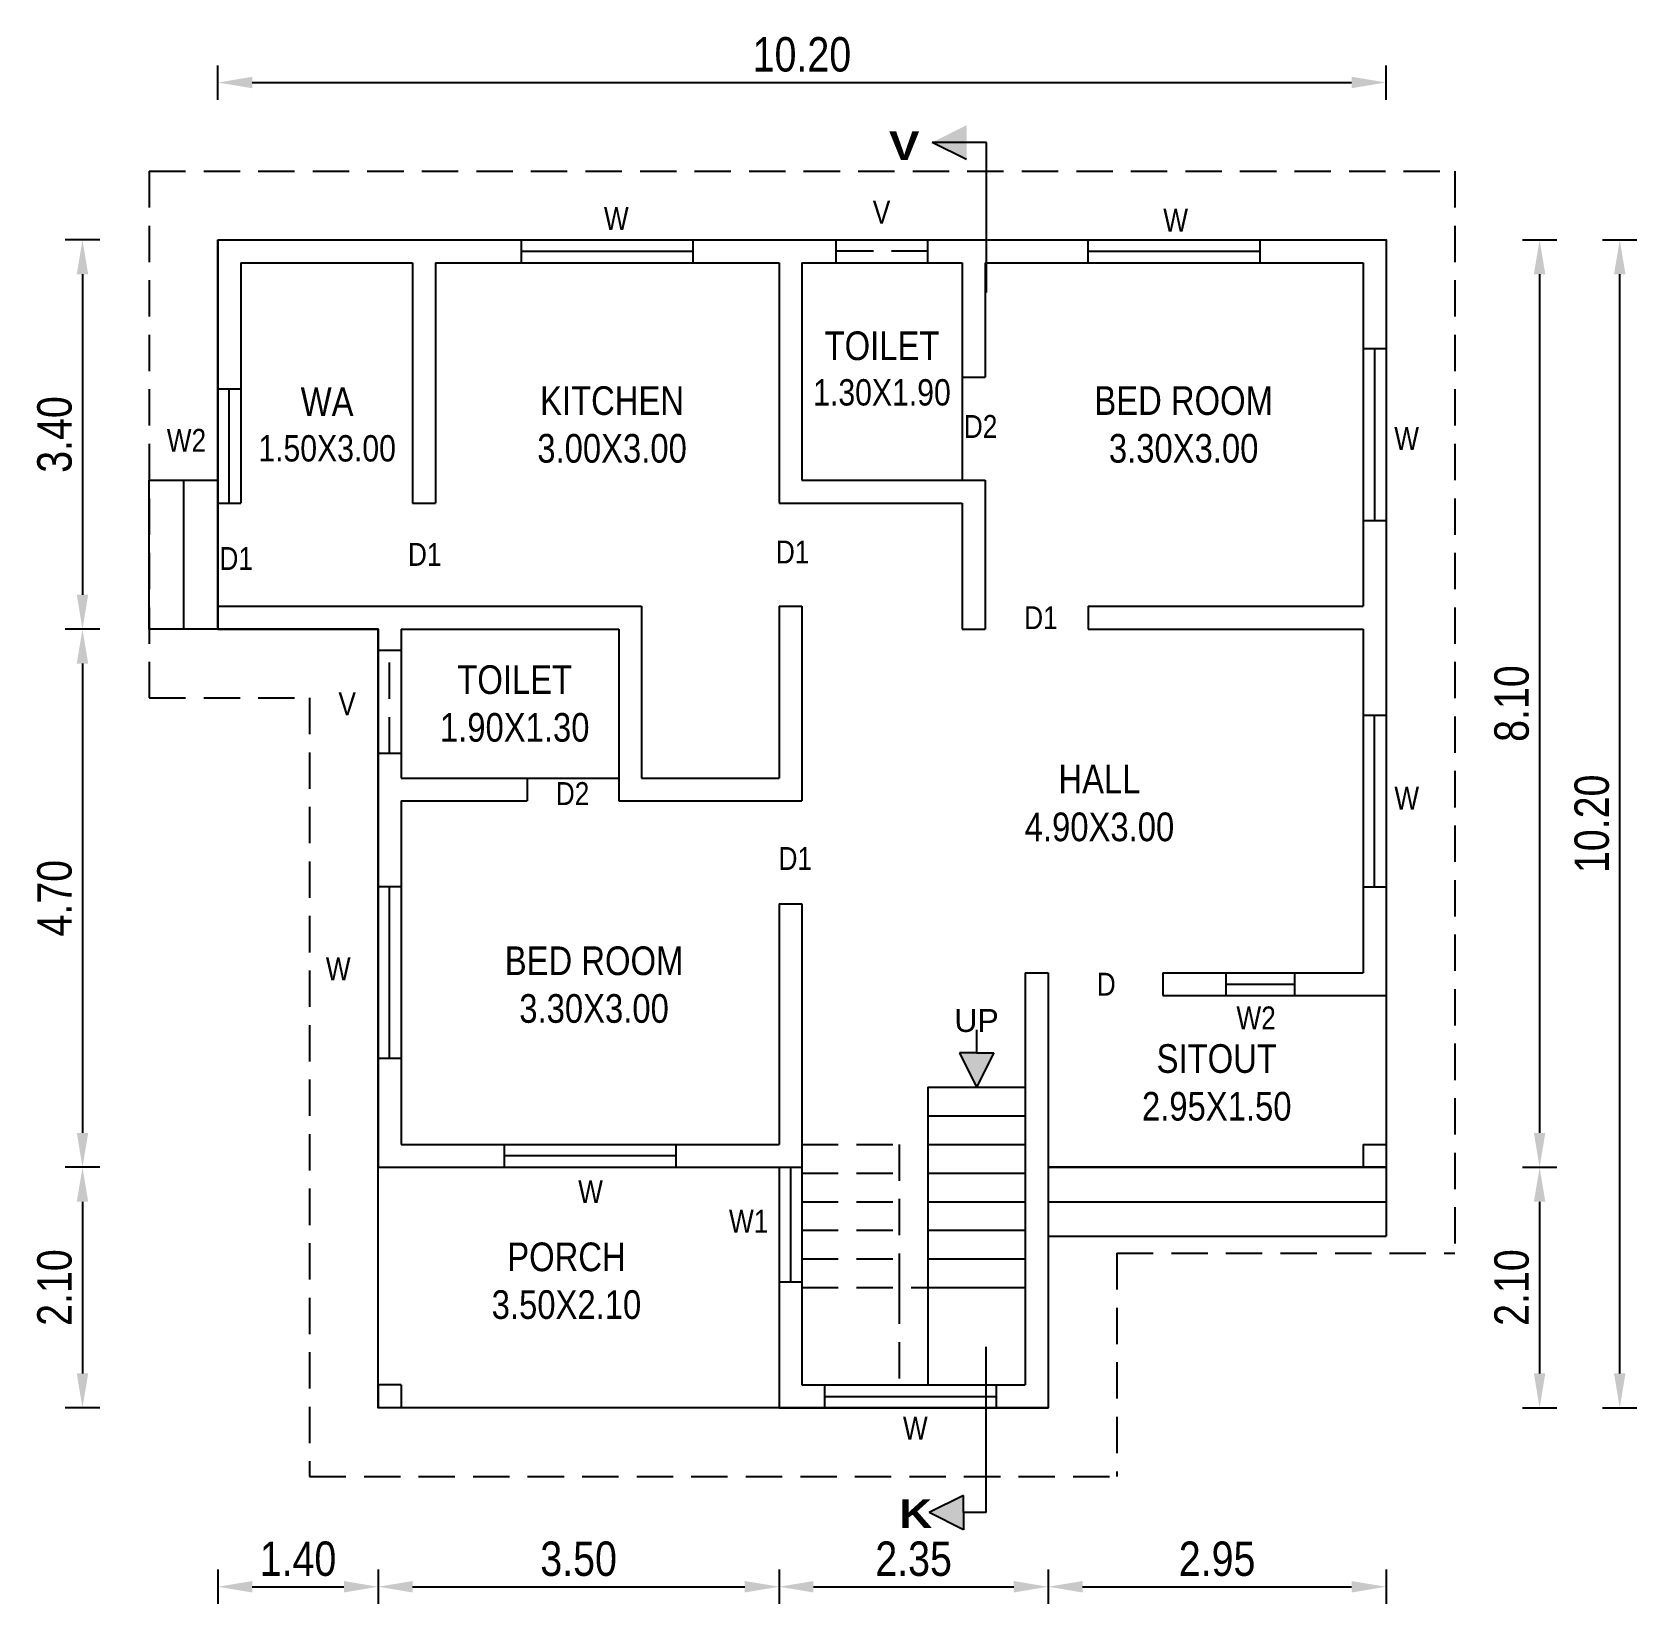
# Model space of a CAD drawing. Header units: metres. Extents: x -704716 to -704434, y -35620 to -35348.
# Drawn here: x -704468.15 to -704454.13, y -35378.08 to -35364.35 of the extents above; entities that cross this region are included whole.
import ezdxf

# ---------------------------------------------------------------- set-up
doc = ezdxf.new("R2010")
doc.units = ezdxf.units.M
doc.linetypes.add('HIDDEN', pattern=[9.525, 6.35, -3.175])
doc.layers.add('BLK_1_FLR_0_BLT_UP_AREA', color=7, linetype='Continuous', plot=False)
doc.styles.get("Standard").update_dxf_attribs({"font": 'ARIALN.TTF', "height": 0.3})
doc.dimstyles.get("Standard").update_dxf_attribs({"dimtxt": 0.35, "dimasz": 0.18, "dimexe": 0.18, "dimexo": 0.0625, "dimgap": 0.09, "dimtad": 0, "dimtih": 1, "dimtoh": 1, "dimdec": 4, "dimzin": 0, "dimdsep": 46, "dimtxsty": 'Standard', "dimcen": 0.09, "dimadec": 0, "dimazin": 0, "dimtfac": 1, "dimtdec": 4, "dimtofl": 0, "dimtmove": 0, "dimatfit": 3, "dimfxl": 1, "dimtolj": 1, "dimtzin": 0, "dimarcsym": 0})

# ---------------------------------------------------------------- blocks, each defined once
blk = doc.blocks.new('*D23')
at = {"color": 0, "lineweight": -2, "transparency": 16777216}
for p, q in [((-704459.273, -35377.778), (-704459.273, -35378.078)), ((-704456.323, -35377.778), (-704456.323, -35378.078)), ((-704458.973, -35377.928), (-704456.623, -35377.928))]:
    blk.add_line(p, q, dxfattribs=at)
at = {"color": 0, "transparency": 16777216}
for points in [[(-704458.973, -35377.878), (-704458.973, -35377.978), (-704459.273, -35377.928)], [(-704456.623, -35377.878), (-704456.623, -35377.978), (-704456.323, -35377.928)]]:
    blk.add_solid(points, dxfattribs=at)
at = {"layer": 'Defpoints', "color": 0, "transparency": 16777216}
for p in [(-704459.273, -35374.429), (-704456.323, -35374.429), (-704456.323, -35377.928)]:
    blk.add_point(p, dxfattribs=at)
at = {"color": 0, "transparency": 16777216, "insert": (-704457.798, -35377.685), "char_height": 0.3, "attachment_point": 5}
blk.add_mtext('\\A1;2.95', dxfattribs=at)
blk = doc.blocks.new('*D24')
at = {"color": 0, "lineweight": -2, "transparency": 16777216}
for p, q in [((-704461.623, -35377.778), (-704461.623, -35378.078)), ((-704459.273, -35377.778), (-704459.273, -35378.078)), ((-704461.323, -35377.928), (-704459.573, -35377.928))]:
    blk.add_line(p, q, dxfattribs=at)
at = {"color": 0, "transparency": 16777216}
for points in [[(-704461.323, -35377.878), (-704461.323, -35377.978), (-704461.623, -35377.928)], [(-704459.573, -35377.878), (-704459.573, -35377.978), (-704459.273, -35377.928)]]:
    blk.add_solid(points, dxfattribs=at)
at = {"layer": 'Defpoints', "color": 0, "transparency": 16777216}
for p in [(-704461.623, -35376.529), (-704459.273, -35376.529), (-704459.273, -35377.928)]:
    blk.add_point(p, dxfattribs=at)
at = {"color": 0, "transparency": 16777216, "insert": (-704460.448, -35377.685), "char_height": 0.3, "attachment_point": 5}
blk.add_mtext('\\A1;2.35', dxfattribs=at)
blk = doc.blocks.new('*D25')
at = {"color": 0, "lineweight": -2, "transparency": 16777216}
for p, q in [((-704465.123, -35377.778), (-704465.123, -35378.078)), ((-704461.623, -35377.778), (-704461.623, -35378.078)), ((-704464.823, -35377.928), (-704461.923, -35377.928))]:
    blk.add_line(p, q, dxfattribs=at)
at = {"color": 0, "transparency": 16777216}
for points in [[(-704464.823, -35377.878), (-704464.823, -35377.978), (-704465.123, -35377.928)], [(-704461.923, -35377.878), (-704461.923, -35377.978), (-704461.623, -35377.928)]]:
    blk.add_solid(points, dxfattribs=at)
at = {"layer": 'Defpoints', "color": 0, "transparency": 16777216}
for p in [(-704465.123, -35376.529), (-704461.623, -35376.529), (-704461.623, -35377.928)]:
    blk.add_point(p, dxfattribs=at)
at = {"color": 0, "transparency": 16777216, "insert": (-704463.373, -35377.685), "char_height": 0.3, "attachment_point": 5}
blk.add_mtext('\\A1;3.50', dxfattribs=at)
blk = doc.blocks.new('*D36')
at = {"color": 0, "lineweight": -2, "transparency": 16777216}
for p, q in [((-704467.555, -35374.265), (-704467.855, -35374.265)), ((-704467.705, -35374.565), (-704467.705, -35376.065)), ((-704467.555, -35376.365), (-704467.855, -35376.365))]:
    blk.add_line(p, q, dxfattribs=at)
at = {"color": 0, "transparency": 16777216}
for points in [[(-704467.755, -35374.565), (-704467.655, -35374.565), (-704467.705, -35374.265)], [(-704467.755, -35376.065), (-704467.655, -35376.065), (-704467.705, -35376.365)]]:
    blk.add_solid(points, dxfattribs=at)
at = {"layer": 'Defpoints', "color": 0, "transparency": 16777216}
for p in [(-704465.123, -35374.265), (-704467.705, -35376.365), (-704465.123, -35376.365)]:
    blk.add_point(p, dxfattribs=at)
at = {"color": 0, "transparency": 16777216, "insert": (-704467.948, -35375.315), "char_height": 0.3, "attachment_point": 5, "rotation": 90}
blk.add_mtext('\\A1;2.10', dxfattribs=at)
blk = doc.blocks.new('*D37')
at = {"color": 0, "lineweight": -2, "transparency": 16777216}
for p, q in [((-704467.555, -35369.565), (-704467.855, -35369.565)), ((-704467.705, -35369.865), (-704467.705, -35373.965)), ((-704467.555, -35374.265), (-704467.855, -35374.265))]:
    blk.add_line(p, q, dxfattribs=at)
at = {"color": 0, "transparency": 16777216}
for points in [[(-704467.755, -35369.865), (-704467.655, -35369.865), (-704467.705, -35369.565)], [(-704467.755, -35373.965), (-704467.655, -35373.965), (-704467.705, -35374.265)]]:
    blk.add_solid(points, dxfattribs=at)
at = {"layer": 'Defpoints', "color": 0, "transparency": 16777216}
for p in [(-704465.123, -35369.565), (-704467.705, -35374.265), (-704465.123, -35374.265)]:
    blk.add_point(p, dxfattribs=at)
at = {"color": 0, "transparency": 16777216, "insert": (-704467.948, -35371.915), "char_height": 0.3, "attachment_point": 5, "rotation": 90}
blk.add_mtext('\\A1;4.70', dxfattribs=at)
blk = doc.blocks.new('*D38')
at = {"color": 0, "lineweight": -2, "transparency": 16777216}
for p, q in [((-704467.555, -35366.165), (-704467.855, -35366.165)), ((-704467.705, -35366.465), (-704467.705, -35369.265)), ((-704467.555, -35369.565), (-704467.855, -35369.565))]:
    blk.add_line(p, q, dxfattribs=at)
at = {"color": 0, "transparency": 16777216}
for points in [[(-704467.755, -35366.465), (-704467.655, -35366.465), (-704467.705, -35366.165)], [(-704467.755, -35369.265), (-704467.655, -35369.265), (-704467.705, -35369.565)]]:
    blk.add_solid(points, dxfattribs=at)
at = {"layer": 'Defpoints', "color": 0, "transparency": 16777216}
for p in [(-704466.523, -35366.165), (-704467.705, -35369.565), (-704466.523, -35369.565)]:
    blk.add_point(p, dxfattribs=at)
at = {"color": 0, "transparency": 16777216, "insert": (-704467.948, -35367.865), "char_height": 0.3, "attachment_point": 5, "rotation": 90}
blk.add_mtext('\\A1;3.40', dxfattribs=at)
blk = doc.blocks.new('*D39')
at = {"color": 0, "lineweight": -2, "transparency": 16777216}
for p, q in [((-704466.523, -35364.941), (-704466.523, -35364.641)), ((-704456.323, -35364.941), (-704456.323, -35364.641)), ((-704466.223, -35364.791), (-704456.623, -35364.791))]:
    blk.add_line(p, q, dxfattribs=at)
at = {"color": 0, "transparency": 16777216}
for points in [[(-704466.223, -35364.741), (-704466.223, -35364.841), (-704466.523, -35364.791)], [(-704456.623, -35364.741), (-704456.623, -35364.841), (-704456.323, -35364.791)]]:
    blk.add_solid(points, dxfattribs=at)
at = {"layer": 'Defpoints', "color": 0, "transparency": 16777216}
for p in [(-704456.323, -35364.791), (-704466.523, -35366.165), (-704456.323, -35366.165)]:
    blk.add_point(p, dxfattribs=at)
at = {"color": 0, "transparency": 16777216, "insert": (-704461.423, -35364.547), "char_height": 0.3, "attachment_point": 5}
blk.add_mtext('\\A1;10.20', dxfattribs=at)
blk = doc.blocks.new('*D40')
at = {"color": 0, "lineweight": -2, "transparency": 16777216}
for p, q in [((-704455.132, -35366.165), (-704454.832, -35366.165)), ((-704454.982, -35366.465), (-704454.982, -35373.965)), ((-704455.132, -35374.265), (-704454.832, -35374.265))]:
    blk.add_line(p, q, dxfattribs=at)
at = {"color": 0, "transparency": 16777216}
for points in [[(-704455.032, -35366.465), (-704454.932, -35366.465), (-704454.982, -35366.165)], [(-704455.032, -35373.965), (-704454.932, -35373.965), (-704454.982, -35374.265)]]:
    blk.add_solid(points, dxfattribs=at)
at = {"layer": 'Defpoints', "color": 0, "transparency": 16777216}
for p in [(-704456.323, -35366.165), (-704456.323, -35374.265), (-704454.982, -35374.265)]:
    blk.add_point(p, dxfattribs=at)
at = {"color": 0, "transparency": 16777216, "insert": (-704455.225, -35370.215), "char_height": 0.3, "attachment_point": 5, "rotation": 90}
blk.add_mtext('\\A1;8.10', dxfattribs=at)
blk = doc.blocks.new('*D26')
at = {"color": 0, "lineweight": -2, "transparency": 16777216}
for p, q in [((-704455.132, -35374.265), (-704454.832, -35374.265)), ((-704454.982, -35374.565), (-704454.982, -35376.065)), ((-704455.132, -35376.365), (-704454.832, -35376.365))]:
    blk.add_line(p, q, dxfattribs=at)
at = {"color": 0, "transparency": 16777216}
for points in [[(-704455.032, -35374.565), (-704454.932, -35374.565), (-704454.982, -35374.265)], [(-704455.032, -35376.065), (-704454.932, -35376.065), (-704454.982, -35376.365)]]:
    blk.add_solid(points, dxfattribs=at)
at = {"layer": 'Defpoints', "color": 0, "transparency": 16777216}
for p in [(-704459.273, -35374.265), (-704459.273, -35376.365), (-704454.982, -35376.365)]:
    blk.add_point(p, dxfattribs=at)
at = {"color": 0, "transparency": 16777216, "insert": (-704455.225, -35375.315), "char_height": 0.3, "attachment_point": 5, "rotation": 90}
blk.add_mtext('\\A1;2.10', dxfattribs=at)
blk = doc.blocks.new('*D27')
at = {"color": 0, "lineweight": -2, "transparency": 16777216}
for p, q in [((-704466.523, -35377.778), (-704466.523, -35378.078)), ((-704465.123, -35377.778), (-704465.123, -35378.078)), ((-704466.223, -35377.928), (-704465.423, -35377.928))]:
    blk.add_line(p, q, dxfattribs=at)
at = {"color": 0, "transparency": 16777216}
for points in [[(-704466.223, -35377.878), (-704466.223, -35377.978), (-704466.523, -35377.928)], [(-704465.423, -35377.878), (-704465.423, -35377.978), (-704465.123, -35377.928)]]:
    blk.add_solid(points, dxfattribs=at)
at = {"layer": 'Defpoints', "color": 0, "transparency": 16777216}
for p in [(-704466.523, -35369.729), (-704465.123, -35369.729), (-704465.123, -35377.928)]:
    blk.add_point(p, dxfattribs=at)
at = {"color": 0, "transparency": 16777216, "insert": (-704465.823, -35377.685), "char_height": 0.3, "attachment_point": 5}
blk.add_mtext('\\A1;1.40', dxfattribs=at)
blk = doc.blocks.new('*D41')
at = {"color": 0, "lineweight": -2, "transparency": 16777216}
for p, q in [((-704454.432, -35366.165), (-704454.132, -35366.165)), ((-704454.282, -35376.065), (-704454.282, -35366.465)), ((-704454.432, -35376.365), (-704454.132, -35376.365))]:
    blk.add_line(p, q, dxfattribs=at)
at = {"color": 0, "transparency": 16777216}
for points in [[(-704454.332, -35366.465), (-704454.232, -35366.465), (-704454.282, -35366.165)], [(-704454.332, -35376.065), (-704454.232, -35376.065), (-704454.282, -35376.365)]]:
    blk.add_solid(points, dxfattribs=at)
at = {"layer": 'Defpoints', "color": 0, "transparency": 16777216}
for p in [(-704459.273, -35366.165), (-704454.282, -35366.165), (-704459.273, -35376.365)]:
    blk.add_point(p, dxfattribs=at)
at = {"color": 0, "transparency": 16777216, "insert": (-704454.525, -35371.265), "char_height": 0.3, "attachment_point": 5, "rotation": 90}
blk.add_mtext('\\A1;10.20', dxfattribs=at)

msp = doc.modelspace()

# ---------------------------------------------------------------- hatches: boundary and pattern name
for points in [[(-704459.985, -35365.164), (-704460.285, -35365.314), (-704459.985, -35365.464), (-704459.985, -35365.314)], [(-704460.048, -35373.265), (-704459.898, -35373.565), (-704459.748, -35373.265), (-704459.898, -35373.265)], [(-704460.013, -35377.13), (-704460.313, -35377.28), (-704460.013, -35377.43), (-704460.013, -35377.28)]]:
    msp.add_hatch(color=256).paths.add_polyline_path(points)

# ---------------------------------------------------------------- linework, layer by layer
for p, q in [((-704459.987, -35365.464, 101), (-704460.287, -35365.314, 101)), ((-704459.812, -35365.314, 101), (-704460.285, -35365.314, 101)), ((-704466.523, -35366.165, 101), (-704456.323, -35366.165, 101)), ((-704463.873, -35366.365, 101), (-704463.873, -35366.165, 101)), ((-704463.873, -35366.265, 101), (-704462.373, -35366.265, 101)), ((-704462.373, -35366.365, 101), (-704462.373, -35366.165, 101)), ((-704461.123, -35366.365, 101), (-704461.123, -35366.165, 101)), ((-704460.323, -35366.365, 101), (-704460.323, -35366.165, 101)), ((-704458.923, -35366.365, 101), (-704458.923, -35366.165, 101)), ((-704458.923, -35366.265, 101), (-704457.423, -35366.265, 101)), ((-704457.423, -35366.365, 101), (-704457.423, -35366.165, 101)), ((-704466.323, -35366.365, 101), (-704464.823, -35366.365, 101)), ((-704464.623, -35366.365, 101), (-704461.623, -35366.365, 101)), ((-704461.423, -35366.365, 101), (-704460.023, -35366.365, 101)), ((-704459.823, -35366.365, 101), (-704456.523, -35366.365, 101)), ((-704456.523, -35367.115, 101), (-704456.323, -35367.115, 101)), ((-704456.423, -35367.115, 101), (-704456.423, -35368.615, 101)), ((-704460.023, -35367.365, 101), (-704459.823, -35367.365, 101)), ((-704466.523, -35367.465, 101), (-704466.323, -35367.465, 101)), ((-704466.423, -35368.465, 101), (-704466.423, -35367.465, 101)), ((-704467.123, -35369.565, 101), (-704467.123, -35368.265, 101)), ((-704467.123, -35368.265, 101), (-704466.523, -35368.265, 101)), ((-704466.823, -35368.265, 101), (-704466.823, -35369.565, 101)), ((-704461.423, -35368.265, 101), (-704459.823, -35368.265, 101)), ((-704466.523, -35368.465, 101), (-704466.323, -35368.465, 101)), ((-704464.823, -35368.465, 101), (-704464.623, -35368.465, 101)), ((-704461.623, -35368.465, 101), (-704460.023, -35368.465, 101)), ((-704456.523, -35368.615, 101), (-704456.323, -35368.615, 101)), ((-704466.523, -35369.365, 101), (-704462.823, -35369.365, 101)), ((-704461.623, -35369.365, 101), (-704461.423, -35369.365, 101)), ((-704458.923, -35369.365, 101), (-704456.523, -35369.365, 101)), ((-704466.523, -35369.565, 101), (-704467.123, -35369.565, 101)), ((-704466.523, -35369.565, 101), (-704465.123, -35369.565, 101)), ((-704464.923, -35369.565, 101), (-704463.023, -35369.565, 101)), ((-704460.023, -35369.565, 101), (-704459.823, -35369.565, 101)), ((-704458.923, -35369.565, 101), (-704456.523, -35369.565, 101)), ((-704464.923, -35369.751, 101), (-704465.123, -35369.751, 101)), ((-704456.523, -35370.315, 101), (-704456.323, -35370.315, 101)), ((-704456.423, -35371.815, 101), (-704456.423, -35370.315, 101)), ((-704464.923, -35370.651, 101), (-704465.123, -35370.651, 101)), ((-704464.923, -35370.865, 101), (-704463.023, -35370.865, 101)), ((-704462.823, -35370.865, 101), (-704461.623, -35370.865, 101)), ((-704464.923, -35371.065, 101), (-704463.823, -35371.065, 101)), ((-704463.023, -35371.065, 101), (-704461.423, -35371.065, 101)), ((-704464.923, -35371.815, 101), (-704465.123, -35371.815, 101)), ((-704465.023, -35373.315, 101), (-704465.023, -35371.815, 101)), ((-704456.523, -35371.815, 101), (-704456.323, -35371.815, 101)), ((-704461.623, -35371.965, 101), (-704461.423, -35371.965, 101)), ((-704459.473, -35372.565, 101), (-704459.273, -35372.565, 101)), ((-704458.273, -35372.565, 101), (-704456.523, -35372.565, 101)), ((-704457.723, -35372.665, 101), (-704457.123, -35372.665, 101)), ((-704458.273, -35372.765, 101), (-704456.323, -35372.765, 101)), ((-704459.898, -35373.065, 101), (-704459.898, -35373.265, 101)), ((-704459.898, -35373.265, 101), (-704460.048, -35373.265, 101)), ((-704460.048, -35373.265, 101), (-704459.898, -35373.565, 101)), ((-704459.898, -35373.265, 101), (-704459.748, -35373.265, 101)), ((-704459.748, -35373.265, 101), (-704459.898, -35373.565, 101)), ((-704464.923, -35373.315, 101), (-704465.123, -35373.315, 101)), ((-704460.323, -35373.565, 101), (-704460.323, -35375.315, 101)), ((-704460.323, -35373.565, 101), (-704459.473, -35373.565, 101)), ((-704460.323, -35373.815, 101), (-704459.473, -35373.815, 101)), ((-704464.923, -35374.065, 101), (-704461.623, -35374.065, 101)), ((-704464.023, -35374.065, 101), (-704464.023, -35374.265, 101)), ((-704462.523, -35374.065, 101), (-704462.523, -35374.265, 101)), ((-704460.323, -35374.065, 101), (-704459.473, -35374.065, 101)), ((-704456.523, -35374.065, 101), (-704456.323, -35374.065, 101)), ((-704462.523, -35374.165, 101), (-704464.023, -35374.165, 101)), ((-704465.123, -35374.265, 101), (-704461.623, -35374.265, 101)), ((-704461.623, -35374.265, 101), (-704461.423, -35374.265, 101)), ((-704461.523, -35374.265, 101), (-704461.523, -35375.265, 101)), ((-704460.323, -35374.315, 101), (-704459.473, -35374.315, 101)), ((-704459.273, -35374.265, 101), (-704456.323, -35374.265, 101)), ((-704456.323, -35374.265, 101), (-704456.323, -35374.865, 101)), ((-704460.323, -35374.565, 101), (-704459.473, -35374.565, 101)), ((-704459.273, -35374.565, 101), (-704456.323, -35374.565, 101)), ((-704460.323, -35374.815, 101), (-704459.473, -35374.815, 101)), ((-704459.273, -35374.865, 101), (-704456.323, -35374.865, 101)), ((-704460.323, -35375.065, 101), (-704459.473, -35375.065, 101)), ((-704461.623, -35375.265, 101), (-704461.423, -35375.265, 101)), ((-704460.323, -35375.315, 101), (-704460.323, -35376.165, 101)), ((-704460.323, -35375.315, 101), (-704459.473, -35375.315, 101)), ((-704465.123, -35376.165, 101), (-704465.123, -35376.365, 101)), ((-704464.923, -35376.165, 101), (-704465.123, -35376.165, 101)), ((-704464.923, -35376.165, 101), (-704464.923, -35376.365, 101)), ((-704461.423, -35376.165, 101), (-704459.473, -35376.165, 101)), ((-704461.223, -35376.365, 101), (-704461.223, -35376.165, 101)), ((-704459.723, -35376.365, 101), (-704459.723, -35376.165, 101)), ((-704461.223, -35376.265, 101), (-704459.723, -35376.265, 101)), ((-704464.923, -35376.365, 101), (-704465.123, -35376.365, 101)), ((-704461.623, -35376.365, 101), (-704459.273, -35376.365, 101)), ((-704460.013, -35377.13, 101), (-704460.313, -35377.28, 101)), ((-704460.013, -35377.28, 101), (-704460.013, -35377.13, 101)), ((-704460.013, -35377.43, 101), (-704460.313, -35377.28, 101)), ((-704459.813, -35377.28, 101), (-704460.013, -35377.28, 101)), ((-704460.013, -35377.28, 101), (-704460.013, -35377.43, 101))]:
    msp.add_line(p, q)
at = {"ltscale": 0.18}
for p, q in [((-704459.812, -35366.626, 101), (-704459.812, -35365.314, 101)), ((-704459.813, -35377.28, 101), (-704459.813, -35375.834, 101))]:
    msp.add_line(p, q, dxfattribs=at)
at = {"linetype": 'HIDDEN', "ltscale": 0.05}
for p, q in [((-704467.123, -35365.565, 101), (-704467.123, -35370.165, 101)), ((-704467.123, -35365.565, 101), (-704455.723, -35365.565, 101)), ((-704455.723, -35365.565, 101), (-704455.723, -35375.015, 101)), ((-704460.323, -35366.265, 101), (-704461.123, -35366.265, 101)), ((-704465.023, -35370.651, 101), (-704465.023, -35369.751, 101)), ((-704467.123, -35370.165, 101), (-704465.723, -35370.165, 101)), ((-704465.723, -35370.165, 101), (-704465.723, -35376.965, 101)), ((-704461.423, -35374.065, 101), (-704460.573, -35374.065, 101)), ((-704460.573, -35374.065, 101), (-704460.573, -35375.315, 101)), ((-704461.423, -35374.315, 101), (-704460.573, -35374.315, 101)), ((-704461.423, -35374.565, 101), (-704460.573, -35374.565, 101)), ((-704461.423, -35374.815, 101), (-704460.573, -35374.815, 101)), ((-704461.423, -35375.065, 101), (-704460.573, -35375.065, 101)), ((-704458.673, -35375.015, 101), (-704458.673, -35376.965, 101)), ((-704458.673, -35375.015, 101), (-704455.723, -35375.015, 101)), ((-704461.423, -35375.315, 101), (-704460.323, -35375.315, 101)), ((-704460.573, -35375.315, 101), (-704460.573, -35376.165, 101)), ((-704465.723, -35376.965, 101), (-704458.673, -35376.965, 101))]:
    msp.add_line(p, q, dxfattribs=at)
at = {"ltscale": 0.07}
for p, q in [((-704466.523, -35366.165, 101), (-704466.523, -35369.565, 101)), ((-704456.323, -35366.165, 101), (-704456.323, -35374.265, 101)), ((-704466.323, -35366.365, 101), (-704466.323, -35368.465, 101)), ((-704464.823, -35366.365, 101), (-704464.823, -35368.465, 101)), ((-704464.623, -35366.365, 101), (-704464.623, -35368.465, 101)), ((-704461.623, -35366.365, 101), (-704461.623, -35368.465, 101)), ((-704461.423, -35366.365, 101), (-704461.423, -35368.265, 101)), ((-704460.023, -35366.365, 101), (-704460.023, -35368.265, 101)), ((-704459.823, -35366.365, 101), (-704459.823, -35367.365, 101)), ((-704456.523, -35366.365, 101), (-704456.523, -35369.365, 101)), ((-704459.823, -35368.265, 101), (-704459.823, -35369.565, 101)), ((-704460.023, -35368.465, 101), (-704460.023, -35369.565, 101)), ((-704462.823, -35369.365, 101), (-704462.823, -35370.865, 101)), ((-704461.623, -35369.365, 101), (-704461.623, -35370.865, 101)), ((-704461.423, -35369.365, 101), (-704461.423, -35371.065, 101)), ((-704458.923, -35369.365, 101), (-704458.923, -35369.565, 101)), ((-704465.123, -35369.565, 101), (-704465.123, -35374.265, 101)), ((-704464.923, -35369.565, 101), (-704464.923, -35370.865, 101)), ((-704463.023, -35369.565, 101), (-704463.023, -35371.065, 101)), ((-704456.523, -35369.565, 101), (-704456.523, -35372.565, 101)), ((-704463.823, -35370.865, 101), (-704463.823, -35371.065, 101)), ((-704464.923, -35371.065, 101), (-704464.923, -35374.065, 101)), ((-704461.623, -35371.965, 101), (-704461.623, -35374.065, 101)), ((-704461.423, -35371.965, 101), (-704461.423, -35376.165, 101)), ((-704459.473, -35372.565, 101), (-704459.473, -35376.165, 101)), ((-704459.273, -35372.565, 101), (-704459.273, -35376.365, 101)), ((-704458.273, -35372.565, 101), (-704458.273, -35372.765, 101)), ((-704457.723, -35372.565, 101), (-704457.723, -35372.765, 101)), ((-704457.123, -35372.565, 101), (-704457.123, -35372.765, 101)), ((-704456.523, -35374.065, 101), (-704456.523, -35374.265, 101)), ((-704461.623, -35374.265, 101), (-704461.623, -35376.365, 101))]:
    msp.add_line(p, q, dxfattribs=at)
at = {"layer": 'BLK_1_FLR_0_BLT_UP_AREA', "color": 25, "elevation": 101}
msp.add_lwpolyline([(-704466.523, -35366.165), (-704456.323, -35366.165), (-704456.323, -35374.265), (-704459.273, -35374.265), (-704459.273, -35376.365), (-704465.123, -35376.365), (-704465.123, -35369.565), (-704466.523, -35369.565)], close=True, dxfattribs=at)

# ---------------------------------------------------------------- texts
at = {"attachment_point": 5}
for s, insert, char_height in [('\\A1;{\\fArial Black|b0|i0|c0|p34;V}', (-704460.53, -35365.342, 101), 0.25), ('\\A1;D2', (-704459.863, -35367.795, 101), 0.2), ('\\A1;D1', (-704461.504, -35368.891, 101), 0.2), ('\\A1;D1', (-704466.363, -35368.948, 101), 0.2), ('\\A1;D1', (-704464.717, -35368.912, 101), 0.2), ('\\A1;D1', (-704459.336, -35369.465, 101), 0.2), ('\\A1;D2', (-704463.426, -35371.001, 101), 0.2), ('\\A1;D1', (-704461.481, -35371.568, 101), 0.2), ('\\A1;D', (-704458.766, -35372.666, 101), 0.2), ('\\A1;{\\fArial Black|b0|i0|c0|p34;K}', (-704460.43, -35377.289, 101), 0.25)]:
    msp.add_mtext(s, dxfattribs=dict(at, insert=insert, char_height=char_height))
at = {"char_height": 0.2, "attachment_point": 1}
for s, insert in [('\\pt0.2;V', (-704460.804, -35365.824, 101)), ('\\pt0.2;W ', (-704463.152, -35365.879, 101)), ('\\pt0.2;W ', (-704458.268, -35365.894, 101)), ('\\pt0.2;W2', (-704466.969, -35367.816, 101)), ('\\pt0.2;W ', (-704456.251, -35367.799, 101)), ('\\pt0.2;V', (-704465.47, -35370.117, 101)), ('\\pt0.2;W ', (-704456.25, -35370.94, 101)), ('\\pt0.2;W ', (-704465.58, -35372.432, 101)), ('\\pt0.2;W2', (-704457.629, -35372.86, 101)), ('\\pt0.2;W ', (-704463.377, -35374.378, 101)), ('\\pt0.2;W1 ', (-704462.06, -35374.636, 101)), ('\\pt0.2;W ', (-704460.541, -35376.442, 101))]:
    msp.add_mtext_dynamic_manual_height_columns(s, width=0.46094, gutter_width=1.5, heights=[0], dxfattribs=dict(at, insert=insert))
at = {"ltscale": 0.05, "char_height": 0.25, "width": 3.15447, "attachment_point": 5}
for s, insert in [('TOILET\\P{\\H0.92x;1.30X1.90}', (-704460.724, -35367.29, 101)), ('WA\\P{\\H0.92x;1.50X3.00}', (-704465.569, -35367.779, 101)), ('KITCHEN\\P3.00X3.00', (-704463.081, -35367.779, 101)), ('BED ROOM\\P3.30X3.00', (-704458.09, -35367.779, 101)), ('TOILET\\P1.90X1.30', (-704463.931, -35370.216, 101)), ('HALL\\P4.90X3.00', (-704458.825, -35371.085, 101)), ('BED ROOM\\P3.30X3.00', (-704463.238, -35372.671, 101)), ('SITOUT\\P2.95X1.50', (-704457.801, -35373.525, 101)), ('PORCH\\P3.50X2.10', (-704463.479, -35375.257, 101))]:
    msp.add_mtext(s, dxfattribs=dict(at, insert=insert))
at = {"insert": (-704459.898, -35372.984, 101), "char_height": 0.2, "width": 3, "attachment_point": 5}
msp.add_mtext('{\\fArial|b0|i0|c0|p34;UP}', dxfattribs=at)

# ---------------------------------------------------------------- dimensions: what is measured, and where the dimension line sits
for p1, p2, distance, picture, middle in [((-704466.523, -35366.165, 101), (-704456.323, -35366.165, 101), 1.375, '*D39', (-704461.423, -35364.547, 101)), ((-704466.523, -35366.165, 101), (-704466.523, -35369.565, 101), -1.182, '*D38', (-704467.948, -35367.865, 101)), ((-704459.273, -35376.365, 101), (-704459.273, -35366.165, 101), -4.991, '*D41', (-704454.525, -35371.265, 101)), ((-704456.323, -35366.165, 101), (-704456.323, -35374.265, 101), 1.342, '*D40', (-704455.225, -35370.215, 101)), ((-704465.123, -35369.565, 101), (-704465.123, -35374.265, 101), -2.582, '*D37', (-704467.948, -35371.915, 101)), ((-704466.523, -35369.729, 101), (-704465.123, -35369.729, 101), -8.199, '*D27', (-704465.823, -35377.685, 101)), ((-704465.123, -35374.265, 101), (-704465.123, -35376.365, 101), -2.582, '*D36', (-704467.948, -35375.315, 101)), ((-704459.273, -35374.265, 101), (-704459.273, -35376.365, 101), 4.292, '*D26', (-704455.225, -35375.315, 101)), ((-704459.273, -35374.429, 101), (-704456.323, -35374.429, 101), -3.499, '*D23', (-704457.798, -35377.685, 101)), ((-704465.123, -35376.529, 101), (-704461.623, -35376.529, 101), -1.399, '*D25', (-704463.373, -35377.685, 101)), ((-704461.623, -35376.529, 101), (-704459.273, -35376.529, 101), -1.399, '*D24', (-704460.448, -35377.685, 101))]:
    dim = msp.add_aligned_dim(p1=p1, p2=p2, distance=distance, dimstyle='Standard', override={"dimtxt": 0.3, "dimasz": 0.3, "dimexe": 0.15, "dimexo": 0.15, "dimtad": 1, "dimtih": 0, "dimtoh": 0, "dimdec": 2, "dimcen": 0.3, "dimtdec": 2, "dimfxl": 0.15, "dimfxlon": 1})
    dim.commit()
    dim.dimension.update_dxf_attribs({"geometry": picture, "text_midpoint": middle})

doc.saveas('drawing.dxf')
